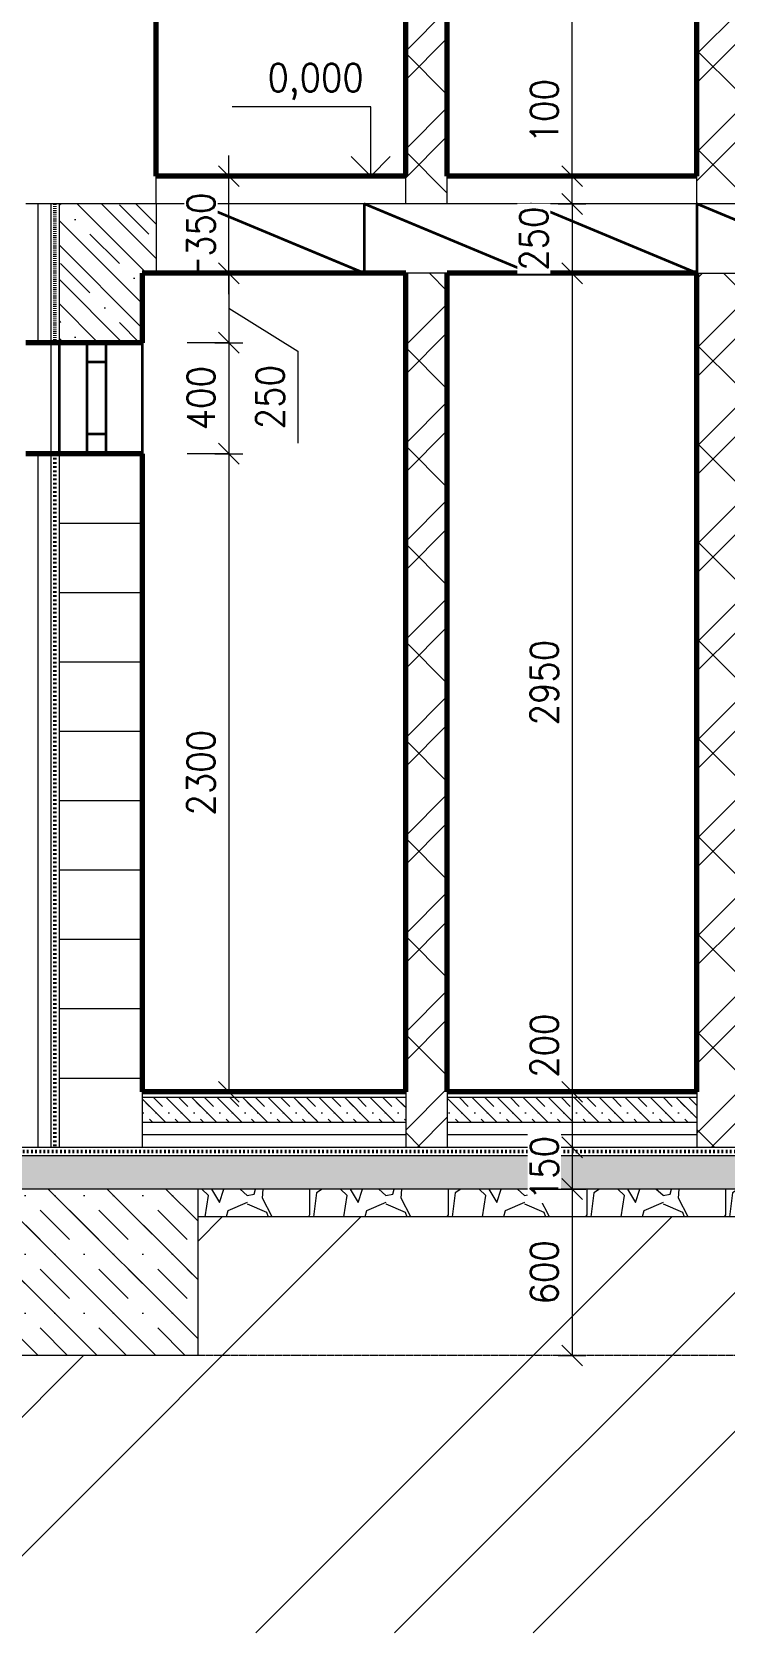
# Model space of a CAD drawing. Header units: millimetres. Extents: x 9557 to 76822, y 14597 to 67378.
# Drawn here: x 17530 to 20029, y 49592 to 55361 of the extents above; entities that cross this region are included whole.
import ezdxf

# ---------------------------------------------------------------- set-up
doc = ezdxf.new("R2010")
doc.units = ezdxf.units.MM
doc.linetypes.add('ACAD_ISO02W100', pattern=[15, 12, -3])
doc.linetypes.add('ACAD_ISO03W100', pattern=[30, 12, -18])
for name, color, linetype, lineweight in [('0.18', 51, 'Continuous', 18), ('0.25', 7, 'Continuous', 25), ('0.35', 6, 'Continuous', 35), ('0.7', 30, 'Continuous', 70), ('Hydroizolácia', 50, 'ACAD_ISO03W100', 50)]:
    doc.layers.add(name, color=color, linetype=linetype, lineweight=lineweight)
doc.layers.add('Dimensions', color=7, linetype='Continuous')
doc.styles.add('MyTextStyle', font='romans.shx', dxfattribs={"width": 0.9})
doc.linetypes.add('TEPELNAIZOLACIA', pattern='A,0.004,[1,tepelnaizolacia,S=1,R=360,X=0,Y=0],-400', length=400.004)
doc.dimstyles.new('Annotative SK int', dxfattribs={"dimscale": 0, "dimtxt": 2, "dimasz": 1.5, "dimexe": 1.5, "dimexo": 0, "dimgap": 1, "dimtad": 1, "dimdec": 0, "dimlfac": -1, "dimrnd": 5, "dimzin": 0, "dimtxsty": 'MyTextStyle', "dimblk": 'OBLIQUE', "dimcen": 1.5, "dimdle": 1.5, "dimadec": 0, "dimazin": 0, "dimtfac": 1, "dimtdec": 0, "dimtofl": 0, "dimtmove": 0, "dimatfit": 3, "dimldrblk": 'NONE', "dimfxl": 1.5, "dimfxlon": 1, "dimtfill": 1, "dimtolj": 1, "dimtzin": 0, "dimlwd": 18, "dimarcsym": 0})
doc.dimstyles.new('Standard SK int', dxfattribs={"dimtxt": 100, "dimasz": 75, "dimexe": 50, "dimexo": 0, "dimgap": 50, "dimtad": 1, "dimdec": 0, "dimrnd": 5, "dimzin": 0, "dimtxsty": 'MyTextStyle', "dimblk": 'OBLIQUE', "dimcen": 0, "dimclrd": 51, "dimclre": 51, "dimadec": 0, "dimazin": 1, "dimtm": 1e-09, "dimtfac": 1, "dimtdec": 0, "dimtofl": 0, "dimtmove": 0, "dimatfit": 2, "dimfxl": 50, "dimfxlon": 1, "dimtfill": 1, "dimtfillclr": 250, "dimtolj": 1, "dimtzin": 0, "dimlwd": 18, "dimlwe": 18, "dimarcsym": 0})
pattern_1 = [(315, (23542.22, 51416.66), (91.9239, -2e-14), []), (315, (23607.217, 51351.662), (45.96194, -8e-15), [65, -32.5, 0, -32.5])]
pattern_2 = [(45, (11676.73, 10865.76), (0, 353.5534), []), (45, (11926.73, 10865.76), (0, 353.5534), []), (135, (11676.73, 10865.76), (-353.5534, 3e-14), [])]

# ---------------------------------------------------------------- blocks, each defined once
blk = doc.blocks.new('_Oblique')
at = {"color": 0, "linetype": 'ByBlock', "lineweight": -2}
blk.add_line((-0.5, -0.5), (0.5, 0.5), dxfattribs=at)
blk = doc.blocks.new('*D118')
at = {"layer": '0.25', "color": 51, "linetype": 'Continuous', "lineweight": 18, "transparency": 16777216}
for p, q in [((19477.2, 54841.7), (19477.2, 55235.2)), ((19427.2, 54841.7), (19527.2, 54841.7)), ((19477.2, 54741.7), (19477.2, 54841.7)), ((19427.2, 54741.7), (19527.2, 54741.7))]:
    blk.add_line(p, q, dxfattribs=at)
at = {"layer": '0.25', "color": 51, "lineweight": 18, "transparency": 16777216, "xscale": 75, "yscale": 75, "zscale": 75}
for p, rotation in [((19477.2, 54841.7), 90), ((19477.2, 54741.7), 270)]:
    blk.add_blockref('_Oblique', p, dxfattribs=dict(at, rotation=rotation))
at = {"layer": '0.25', "color": 0, "transparency": 16777216, "insert": (19377.2, 55075.9), "char_height": 100, "attachment_point": 5, "rotation": 90, "style": 'MyTextStyle', "bg_fill": 3, "box_fill_scale": 1.1, "bg_fill_color": 256, "bg_fill_true_color": 13158600, "bg_fill_transparency": 0}
blk.add_mtext('\\A1;100', dxfattribs=at)
blk = doc.blocks.new('*D119')
at = {"layer": '0.25', "color": 51, "linetype": 'Continuous', "lineweight": 18, "transparency": 16777216}
for p, q in [((18189.4, 54491.7), (18289.4, 54491.7)), ((18239.4, 54491.7), (18239.4, 54241.7)), ((18239.4, 54366.7), (18488.5, 54211.1)), ((18189.4, 54241.7), (18289.4, 54241.7)), ((18488.5, 54211.1), (18488.5, 53879.7))]:
    blk.add_line(p, q, dxfattribs=at)
at = {"layer": '0.25', "color": 51, "lineweight": 18, "transparency": 16777216, "xscale": 75, "yscale": 75, "zscale": 75}
for p, rotation in [((18239.4, 54491.7), 90), ((18239.4, 54241.7), 270)]:
    blk.add_blockref('_Oblique', p, dxfattribs=dict(at, rotation=rotation))
at = {"layer": '0.25', "color": 0, "transparency": 16777216, "insert": (18388.5, 54045.4), "char_height": 100, "attachment_point": 5, "rotation": 90, "style": 'MyTextStyle', "bg_fill": 3, "box_fill_scale": 1.1, "bg_fill_color": 256, "bg_fill_true_color": 13158600, "bg_fill_transparency": 0}
blk.add_mtext('\\A1;250', dxfattribs=at)
blk = doc.blocks.new('*D120')
at = {"layer": '0.25', "color": 51, "linetype": 'Continuous', "lineweight": 18, "transparency": 16777216}
for p, q in [((18189.4, 54241.7), (18289.4, 54241.7)), ((18239.4, 54241.7), (18239.4, 53841.7)), ((18189.4, 53841.7), (18289.4, 53841.7))]:
    blk.add_line(p, q, dxfattribs=at)
at = {"layer": '0.25', "color": 51, "lineweight": 18, "transparency": 16777216, "xscale": 75, "yscale": 75, "zscale": 75}
for p, rotation in [((18239.4, 54241.7), 90), ((18239.4, 53841.7), 270)]:
    blk.add_blockref('_Oblique', p, dxfattribs=dict(at, rotation=rotation))
at = {"layer": '0.25', "color": 0, "transparency": 16777216, "insert": (18139.4, 54041.7), "char_height": 100, "attachment_point": 5, "rotation": 90, "style": 'MyTextStyle', "bg_fill": 3, "box_fill_scale": 1.1, "bg_fill_color": 256, "bg_fill_true_color": 13158600, "bg_fill_transparency": 0}
blk.add_mtext('\\A1;400', dxfattribs=at)
blk = doc.blocks.new('*D121')
at = {"layer": '0.25', "color": 51, "linetype": 'Continuous', "lineweight": 18, "transparency": 16777216}
for p, q in [((18189.4, 53841.7), (18289.4, 53841.7)), ((18239.4, 53841.7), (18239.4, 51541.7)), ((18189.4, 51541.7), (18289.4, 51541.7))]:
    blk.add_line(p, q, dxfattribs=at)
at = {"layer": '0.25', "color": 51, "lineweight": 18, "transparency": 16777216, "xscale": 75, "yscale": 75, "zscale": 75}
for p, rotation in [((18239.4, 53841.7), 90), ((18239.4, 51541.7), 270)]:
    blk.add_blockref('_Oblique', p, dxfattribs=dict(at, rotation=rotation))
at = {"layer": '0.25', "color": 0, "transparency": 16777216, "insert": (18139.4, 52691.7), "char_height": 100, "attachment_point": 5, "rotation": 90, "style": 'MyTextStyle', "bg_fill": 3, "box_fill_scale": 1.1, "bg_fill_color": 256, "bg_fill_true_color": 13158600, "bg_fill_transparency": 0}
blk.add_mtext('\\A1;2300', dxfattribs=at)
blk = doc.blocks.new('*D122')
at = {"layer": '0.25', "color": 51, "linetype": 'Continuous', "lineweight": 18, "transparency": 16777216}
for p, q in [((19427.2, 54491.7), (19527.2, 54491.7)), ((19477.2, 54491.7), (19477.2, 51541.7)), ((19427.2, 51541.7), (19527.2, 51541.7))]:
    blk.add_line(p, q, dxfattribs=at)
at = {"layer": '0.25', "color": 51, "lineweight": 18, "transparency": 16777216, "xscale": 75, "yscale": 75, "zscale": 75}
for p, rotation in [((19477.2, 54491.7), 90), ((19477.2, 51541.7), 270)]:
    blk.add_blockref('_Oblique', p, dxfattribs=dict(at, rotation=rotation))
at = {"layer": '0.25', "color": 0, "transparency": 16777216, "insert": (19377.2, 53016.7), "char_height": 100, "attachment_point": 5, "rotation": 90, "style": 'MyTextStyle', "bg_fill": 3, "box_fill_scale": 1.1, "bg_fill_color": 256, "bg_fill_true_color": 13158600, "bg_fill_transparency": 0}
blk.add_mtext('\\A1;2950', dxfattribs=at)
blk = doc.blocks.new('*D123')
at = {"layer": '0.25', "color": 51, "linetype": 'Continuous', "lineweight": 18, "transparency": 16777216}
for p, q in [((19427.2, 51541.7), (19527.2, 51541.7)), ((19477.2, 51541.7), (19477.2, 51341.7)), ((19527.2, 51341.7), (19427.2, 51341.7))]:
    blk.add_line(p, q, dxfattribs=at)
at = {"layer": '0.25', "color": 51, "lineweight": 18, "transparency": 16777216, "xscale": 75, "yscale": 75, "zscale": 75, "rotation": 270}
blk.add_blockref('_Oblique', (19477.2, 51341.7), dxfattribs=at)
at = {"layer": '0.25', "color": 0, "transparency": 16777216, "insert": (19377.2, 51708.1), "char_height": 100, "attachment_point": 5, "rotation": 90, "style": 'MyTextStyle', "bg_fill": 3, "box_fill_scale": 1.1, "bg_fill_color": 256, "bg_fill_true_color": 13158600, "bg_fill_transparency": 0}
blk.add_mtext('\\A1;200', dxfattribs=at)
at = {"layer": '0.25', "color": 51, "lineweight": 18, "transparency": 16777216, "xscale": 75, "yscale": 75, "zscale": 75, "rotation": 90}
blk.add_blockref('_Oblique', (19477.2, 51541.7), dxfattribs=at)
blk = doc.blocks.new('*D124')
at = {"layer": '0.25', "color": 51, "linetype": 'Continuous', "lineweight": 18, "transparency": 16777216}
for p, q in [((19527.2, 51341.7), (19427.2, 51341.7)), ((19477.2, 51341.7), (19477.2, 51191.7)), ((19427.2, 51191.7), (19527.2, 51191.7))]:
    blk.add_line(p, q, dxfattribs=at)
at = {"layer": '0.25', "color": 0, "transparency": 16777216, "insert": (19377.2, 51266.7), "char_height": 100, "attachment_point": 5, "rotation": 90, "style": 'MyTextStyle', "bg_fill": 3, "box_fill_scale": 1.1, "bg_fill_color": 256, "bg_fill_true_color": 13158600, "bg_fill_transparency": 0}
blk.add_mtext('\\A1;150', dxfattribs=at)
at = {"layer": '0.25', "color": 51, "lineweight": 18, "transparency": 16777216, "xscale": 75, "yscale": 75, "zscale": 75}
for p, rotation in [((19477.2, 51341.7), 90), ((19477.2, 51191.7), 270)]:
    blk.add_blockref('_Oblique', p, dxfattribs=dict(at, rotation=rotation))
blk = doc.blocks.new('*D125')
at = {"layer": '0.25', "color": 51, "linetype": 'Continuous', "lineweight": 18, "transparency": 16777216}
for p, q in [((19427.2, 51191.7), (19527.2, 51191.7)), ((19477.2, 51191.7), (19477.2, 50591.7)), ((19427.2, 50591.7), (19527.2, 50591.7))]:
    blk.add_line(p, q, dxfattribs=at)
at = {"layer": '0.25', "color": 51, "lineweight": 18, "transparency": 16777216, "xscale": 75, "yscale": 75, "zscale": 75}
for p, rotation in [((19477.2, 51191.7), 90), ((19477.2, 50591.7), 270)]:
    blk.add_blockref('_Oblique', p, dxfattribs=dict(at, rotation=rotation))
at = {"layer": '0.25', "color": 0, "transparency": 16777216, "insert": (19377.2, 50891.7), "char_height": 100, "attachment_point": 5, "rotation": 90, "style": 'MyTextStyle', "bg_fill": 3, "box_fill_scale": 1.1, "bg_fill_color": 256, "bg_fill_true_color": 13158600, "bg_fill_transparency": 0}
blk.add_mtext('\\A1;600', dxfattribs=at)
blk = doc.blocks.new('*D117')
at = {"layer": '0.25', "color": 51, "linetype": 'Continuous', "lineweight": 18, "transparency": 16777216}
for p, q in [((19427.2, 54741.7), (19527.2, 54741.7)), ((19477.2, 54741.7), (19477.2, 54491.7)), ((19427.2, 54491.7), (19527.2, 54491.7))]:
    blk.add_line(p, q, dxfattribs=at)
at = {"layer": '0.25', "color": 51, "lineweight": 18, "transparency": 16777216, "xscale": 75, "yscale": 75, "zscale": 75}
for p, rotation in [((19477.2, 54741.7), 90), ((19477.2, 54491.7), 270)]:
    blk.add_blockref('_Oblique', p, dxfattribs=dict(at, rotation=rotation))
at = {"layer": '0.25', "color": 0, "transparency": 16777216, "insert": (19339.3, 54616.7), "char_height": 100, "attachment_point": 5, "rotation": 90, "style": 'MyTextStyle', "bg_fill": 3, "box_fill_scale": 1.1, "bg_fill_color": 256, "bg_fill_true_color": 13158600, "bg_fill_transparency": 0}
blk.add_mtext('\\A1;250', dxfattribs=at)
blk = doc.blocks.new('*D155')
at = {"layer": 'Dimensions', "color": 0, "lineweight": 18, "transparency": 16777216}
blk.add_line((18239.4, 54416.7), (18239.4, 54916.7), dxfattribs=at)
at = {"layer": 'Dimensions', "color": 0, "lineweight": -2, "transparency": 16777216}
for p, q in [((18164.4, 54841.7), (18314.4, 54841.7)), ((18164.4, 54491.7), (18314.4, 54491.7))]:
    blk.add_line(p, q, dxfattribs=at)
at = {"layer": 'Dimensions', "color": 0, "lineweight": 18, "transparency": 16777216, "xscale": 75, "yscale": 75, "zscale": 75}
for p, rotation in [((18239.4, 54841.7), 90), ((18239.4, 54491.7), 270)]:
    blk.add_blockref('_Oblique', p, dxfattribs=dict(at, rotation=rotation))
at = {"layer": 'Dimensions', "color": 0, "transparency": 16777216, "insert": (18139.4, 54666.7), "char_height": 100, "attachment_point": 5, "rotation": 90, "style": 'MyTextStyle', "bg_fill": 3, "box_fill_scale": 1.1, "bg_fill_color": 256, "bg_fill_true_color": 13158600, "bg_fill_transparency": 0}
blk.add_mtext('\\A1;350', dxfattribs=at)
blk = doc.blocks.new('_None')
blk = doc.blocks.new('*D156')
at = {"layer": 'Dimensions', "color": 0, "lineweight": 18, "transparency": 16777216}
blk.add_line((19477.2, 54766.7), (19477.2, 57866.7), dxfattribs=at)
at = {"layer": 'Dimensions', "color": 0, "lineweight": -2, "transparency": 16777216}
for p, q in [((19402.2, 57791.7), (19552.2, 57791.7)), ((19402.2, 54841.7), (19552.2, 54841.7))]:
    blk.add_line(p, q, dxfattribs=at)
at = {"layer": 'Dimensions', "color": 0, "lineweight": 18, "transparency": 16777216, "xscale": 75, "yscale": 75, "zscale": 75}
for p, rotation in [((19477.2, 57791.7), 90), ((19477.2, 54841.7), 270)]:
    blk.add_blockref('_Oblique', p, dxfattribs=dict(at, rotation=rotation))
at = {"layer": 'Dimensions', "color": 0, "transparency": 16777216, "insert": (19377.2, 56316.7), "char_height": 100, "attachment_point": 5, "rotation": 90, "style": 'MyTextStyle', "bg_fill": 3, "box_fill_scale": 1.1, "bg_fill_color": 256, "bg_fill_true_color": 13158600, "bg_fill_transparency": 0}
blk.add_mtext('\\A1;2950', dxfattribs=at)

msp = doc.modelspace()

# ---------------------------------------------------------------- hatches: boundary and pattern name
at = {"layer": '0.18', "ltscale": 2}
h = msp.add_hatch(dxfattribs=at)
h.set_pattern_fill('MURIVOSTREDNAPEVNOST', color=256, scale=250, pattern_type=2)
h.set_pattern_definition(pattern_2)
h.paths.add_polyline_path([(19027.2, 57791.7), (18877.2, 57791.7), (18877.2, 54841.7), (18877.2, 54741.7), (19027.2, 54741.7), (19027.2, 54841.7)])
h.paths.add_polyline_path([(19112.2, 57673.1), (19112.2, 57941.7), (18962.2, 57941.7), (18962.2, 57673.1)], flags=9)
h = msp.add_hatch(dxfattribs=at)
h.set_pattern_fill('MURIVOSTREDNAPEVNOST', color=256, scale=250, pattern_type=2)
h.set_pattern_definition(pattern_2)
h.paths.add_polyline_path([(20077.2, 57791.7), (19927.2, 57791.7), (19927.2, 54841.7), (19927.2, 54741.7), (20077.2, 54741.7), (20077.2, 54841.7)])
at = {"layer": '0.18'}
h = msp.add_hatch(dxfattribs=at)
h.set_pattern_fill('BETONSVYSTUZOU', color=256, scale=150, angle=-90, pattern_type=2)
h.set_pattern_definition([(315, (-12702.31, 105376.26), (212.13203, -4e-14), []), (315, (-12702.31, 105226.26), (318.19805, -106.066), [150, -75, 0, -75]), (315, (-12702.31, 105076.26), (212.13203, -4e-14), [])])
h.paths.add_polyline_path([(17927.2, 54491.7), (17977.2, 54491.7), (17977.2, 54741.7), (17627.2, 54741.7), (17627.2, 54241.7), (17927.2, 54241.7)])
at = {"layer": '0.18', "ltscale": 2}
h = msp.add_hatch(dxfattribs=at)
h.set_pattern_fill('MURIVOSTREDNAPEVNOST', color=256, scale=250, pattern_type=2)
h.set_pattern_definition(pattern_2)
h.paths.add_polyline_path([(19027.2, 54491.7), (18877.2, 54491.7), (18877.2, 51541.7), (18877.2, 51341.7), (19027.2, 51341.7), (19027.2, 51541.7)])
h = msp.add_hatch(dxfattribs=at)
h.set_pattern_fill('MURIVOSTREDNAPEVNOST', color=256, scale=250, pattern_type=2)
h.set_pattern_definition(pattern_2)
h.paths.add_polyline_path([(20077.2, 54491.7), (19927.2, 54491.7), (19927.2, 51541.7), (19927.2, 51341.7), (20077.2, 51341.7), (20077.2, 51541.7)])
at = {"layer": '0.18'}
h = msp.add_hatch(dxfattribs=at)
h.set_pattern_fill('ZEMINAPOVODNA', color=256, scale=500, pattern_type=2)
h.set_pattern_definition([(45, (-12702.3, 105526.3), (5e-13, 2121.32), []), (45, (-12202.3, 105526.3), (5e-13, 2121.32), []), (45, (-11702.3, 105526.3), (5e-13, 2121.32), [])])
h.paths.add_polyline_path([(14127.2, 49591.7), (14127.2, 53641.7), (16827.2, 53641.7), (16827.2, 51091.7), (17427.2, 51091.7), (17427.2, 50591.7), (18127.2, 50591.7), (18127.2, 51091.7), (21677.2, 51091.7), (21677.2, 50691.7), (22477.2, 50691.7), (22477.2, 51091.7), (25977.2, 51091.7), (25977.2, 50791.7), (26277.2, 50791.7), (26277.2, 51091.7), (27627.2, 51091.7), (27627.2, 50591.7), (28327.2, 50591.7), (28327.2, 51091.7), (28927.2, 51091.7), (28927.2, 53641.7), (31227.2, 53641.7), (31227.2, 52641.7), (31517.2, 52641.7), (31517.2, 53641.7), (34017.2, 53641.7), (34017.2, 49591.7)])
h = msp.add_hatch(dxfattribs=at)
h.set_pattern_fill('BETONBEZVYSTUZE', color=256, scale=65, angle=-90, pattern_type=2)
h.set_pattern_definition(pattern_1)
h.paths.add_polyline_path([(17927.2, 51431.7), (17927.2, 51521.7), (18877.2, 51521.7), (18877.2, 51431.7)])
h = msp.add_hatch(dxfattribs=at)
h.set_pattern_fill('BETONBEZVYSTUZE', color=256, scale=65, angle=-90, pattern_type=2)
h.set_pattern_definition(pattern_1)
h.paths.add_polyline_path([(19027.2, 51521.7), (19027.2, 51431.7), (19927.2, 51431.7), (19927.2, 51521.7)])
h = msp.add_hatch(dxfattribs=at)
h.set_pattern_fill('BETONBEZVYSTUZE', color=256, scale=75, pattern_type=2)
h.set_pattern_definition([(45, (17502.22, 51246.66), (3e-14, 106.066), []), (45, (17577.217, 51321.662), (1e-14, 53.03301), [75, -37.5, 0, -37.5])])
h.paths.add_polyline_path([(26277.2, 51191.7), (26277.2, 51311.7), (28327.2, 51311.7), (28927.2, 51261.7), (28927.2, 51191.7)])
h.paths.add_polyline_path([(25977.2, 51311.7), (25977.2, 51191.7), (16827.2, 51191.7), (16827.2, 51261.7), (17427.2, 51311.7)])
h = msp.add_hatch(dxfattribs=at)
h.set_pattern_fill('BETONBEZVYSTUZE', color=256, scale=150, angle=-90, pattern_type=2)
h.set_pattern_definition([(315, (-11547.52, 117874.85), (212.13203, -4e-14), []), (315, (-11397.52, 117724.85), (106.06602, -2e-14), [150, -75, 0, -75])])
h.paths.add_polyline_path([(17427.2, 51191.7), (18127.2, 51191.7), (18127.2, 50591.7), (17427.2, 50591.7)])
h = msp.add_hatch(dxfattribs=at)
h.set_pattern_fill('GRAVEL', color=256, scale=500, angle=-90)
h.set_pattern_definition([(138.01279, (-11197.523, 117664.85), (-4500, 4000), [67.268, -6659.544]), (94.96974, (-11247.523, 117709.85), (500, -6000), [115.434, -11427.9624]), (42.510447, (-11257.523, 117824.85), (-5500, -5000), [81.394, -8058.0163]), (177.27369, (-11382.523, 118019.85), (10000, -500), [105.119, -10406.779]), (202.833654, (-11487.523, 118024.85), (6000, 2500), [103.0775, -10204.6866]), (267.27369, (-11582.523, 117984.85), (500, 10000), [105.119, -10406.779]), (307.69424, (-11587.523, 117879.85), (-5000, 6500), [139.0145, -13762.4243]), (342.255328, (-11502.523, 117769.85), (11000, -3500), [131.244, -12993.1607]), (31.429566, (-11377.523, 117729.85), (6500, 4000), [105.475, -10442.0366]), (85.23636, (-11287.523, 117784.85), (-500, -5500), [120.416, -5900.3813]), (132.397438, (-11277.523, 117904.85), (-5500, 6000), [155.724, -15416.6875]), (48.814075, (-11387.523, 117524.85), (3000, 3500), [53.1505, -5261.9224]), (81.469234, (-11352.523, 117564.85), (-1000, -6500), [101.1185, -10010.7557]), (135, (-11337.52, 117664.85), (-500, 1e-13), [70.7105, -636.3963]), (113.19859, (-11277.52, 117699.85), (1000, -2500), [38.079, -3769.8076]), (201.80141, (-11292.52, 117734.85), (1500, 500), [53.8515, -2638.731]), (300.96376, (-11342.52, 117714.85), (1000, -1500), [87.4645, -2828.0114]), (71.56505, (-11297.52, 117639.85), (-500, -1000), [63.2455, -1517.8933]), (286.38954, (-11292.523, 118024.85), (1500, -5000), [88.6, -8771.4226]), (340.346176, (-11267.523, 117939.85), (-5500, 2000), [74.3305, -7358.704]), (203.19859, (-11197.52, 117639.85), (2500, 1000), [76.1575, -3731.729]), (253.61046, (-11267.523, 117609.85), (1500, 5000), [88.6, -8771.4226]), (249.443955, (-11602.52, 118024.85), (1000, 2500), [85.44, -4186.562]), (204.77514, (-11632.523, 117944.85), (5500, 2500), [71.589, -7087.3215]), (336.80141, (-11697.52, 117634.85), (2500, -1000), [76.1575, -3731.729]), (287.354025, (-11627.523, 117604.85), (-2000, 6500), [83.8155, -8297.7118]), (339.443955, (-11697.52, 117879.85), (-2500, 1000), [42.72, -4229.282]), (11.30993, (-11697.52, 117664.85), (2000, 500), [25.495, -2524.0148]), (75.96376, (-11672.52, 117669.85), (-500, -1500), [103.0775, -1958.4753]), (96.009006, (-11647.523, 117769.85), (500, -5000), [95.525, -9456.9616]), (213.69007, (-11387.52, 117714.85), (1000, 500), [72.111, -1730.6646]), (263.157227, (-11447.523, 117674.85), (-1000, -8500), [125.897, -12463.7813]), (330.945396, (-11462.523, 117549.85), (-3500, 2000), [51.478, -5096.337]), (360, (-11417.5, 117524.85), (500, 500), [30, -470]), (30.256437, (-11632.523, 117779.85), (-3500, -2000), [69.462, -6876.76]), (318.01279, (-11572.523, 117814.85), (4500, -4000), [134.536, -6592.276]), (270, (-11472.5, 117724.85), (500, -500), [130, -370]), (235.304846, (-11472.523, 117594.85), (-3500, -5000), [79.057, -7826.637]), (164.0546, (-11517.52, 117529.85), (-2000, 500), [72.801, -3567.254]), (117.645975, (-11587.523, 117549.85), (-5000, 9500), [118.5325, -11734.737]), (85.42608, (-11642.523, 117654.85), (500, 6500), [125.3995, -12414.5367])])
h.paths.add_polyline_path([(18127.2, 51091.7), (18127.2, 51191.7), (21677.2, 51191.7), (21677.2, 51091.7)])

# ---------------------------------------------------------------- linework, layer by layer
for p, q in [((18751.1, 55091.7), (18251.1, 55091.7)), ((18751.1, 54841.7), (18751.1, 55091.7)), ((18751.1, 54841.7), (18680.4, 54912.4)), ((18751.1, 54841.7), (18821.8, 54912.4)), ((17977.2, 54741.7), (17977.2, 54841.7)), ((18877.2, 54741.7), (18877.2, 54841.7)), ((19027.2, 54741.7), (19027.2, 54841.7)), ((19927.2, 54741.7), (19927.2, 54841.7)), ((22277.2, 54741.7), (17507.2, 54741.7)), ((17597.2, 54741.7), (17597.2, 54241.7)), ((17627.2, 54741.7), (17627.2, 54241.7)), ((17977.2, 54741.7), (17977.2, 54491.7)), ((19927.2, 54491.7), (20077.2, 54491.7)), ((17597.2, 54241.7), (17597.2, 53841.7)), ((18239.4, 54241.7), (18089.4, 54241.7)), ((17597.2, 53841.7), (17597.2, 51341.7)), ((17627.2, 53841.7), (17627.2, 51341.7)), ((18239.4, 53841.7), (18089.4, 53841.7)), ((17927.2, 51541.7), (17927.2, 51341.7)), ((18877.2, 51541.7), (18877.2, 51341.7)), ((19027.2, 51541.7), (19027.2, 51341.7)), ((19927.2, 51541.7), (19927.2, 51341.7)), ((18877.2, 51521.7), (17927.2, 51521.7)), ((19927.2, 51521.7), (19027.2, 51521.7)), ((18877.2, 51431.7), (17927.2, 51431.7)), ((19927.2, 51431.7), (19027.2, 51431.7)), ((25977.2, 51341.7), (17427.2, 51341.7)), ((25977.2, 51311.7), (17427.2, 51311.7)), ((25977.2, 51191.7), (16827.2, 51191.7)), ((18127.2, 51191.7), (18127.2, 50591.7)), ((21677.2, 51091.7), (18127.2, 51091.7)), ((18127.2, 50591.7), (17427.2, 50591.7))]:
    msp.add_line(p, q, dxfattribs=at)
at = {"layer": '0.18', "linetype": 'TEPELNAIZOLACIA', "ltscale": 0.0033}
for p, q in [((17552.2, 54241.7), (17552.2, 54741.7)), ((17552.2, 51341.7), (17552.2, 53841.7)), ((18877.2, 51386.7), (17927.2, 51386.7)), ((19927.2, 51386.7), (19027.2, 51386.7))]:
    msp.add_line(p, q, dxfattribs=at)
at = {"layer": '0.18', "linetype": 'ACAD_ISO02W100', "ltscale": 0.25}
for p, q in [((17627.2, 53591.7), (17927.2, 53591.7)), ((17627.2, 53341.7), (17927.2, 53341.7)), ((17627.2, 53091.7), (17927.2, 53091.7)), ((17627.2, 52841.7), (17927.2, 52841.7)), ((17627.2, 52591.7), (17927.2, 52591.7)), ((17627.2, 52341.7), (17927.2, 52341.7)), ((17627.2, 52091.7), (17927.2, 52091.7)), ((17627.2, 51841.7), (17927.2, 51841.7)), ((17627.2, 51591.7), (17927.2, 51591.7))]:
    msp.add_line(p, q, dxfattribs=at)
at = {"layer": '0.18', "linetype": 'ACAD_ISO02W100', "ltscale": 0.5}
msp.add_line((27627.2, 50591.7), (18127.2, 50591.7), dxfattribs=at)
at = {"layer": '0.35'}
for p, q in [((18727.2, 54491.7), (18127.2, 54741.7)), ((18127.2, 54741.7), (18127.2, 54491.7)), ((19327.2, 54491.7), (18727.2, 54741.7)), ((18727.2, 54741.7), (18727.2, 54491.7)), ((19927.2, 54491.7), (19327.2, 54741.7)), ((19327.2, 54741.7), (19327.2, 54491.7)), ((20527.2, 54491.7), (19927.2, 54741.7)), ((19927.2, 54741.7), (19927.2, 54491.7)), ((17727.2, 54241.7), (17727.2, 53841.7)), ((17797.2, 53841.7), (17797.2, 54241.7)), ((17927.2, 54241.7), (17927.2, 53841.7)), ((17797.2, 54171.7), (17727.2, 54171.7)), ((17797.2, 53911.7), (17727.2, 53911.7))]:
    msp.add_line(p, q, dxfattribs=at)
at = {"layer": '0.35', "linetype": 'ACAD_ISO02W100', "ltscale": 0.1}
msp.add_line((17627.2, 54241.7), (17627.2, 53841.7), dxfattribs=at)
at = {"layer": '0.7'}
for p, q in [((17977.2, 54841.7), (17977.2, 57791.7)), ((18877.2, 54841.7), (18877.2, 57791.7)), ((19027.2, 54841.7), (19027.2, 57791.7)), ((19927.2, 54841.7), (19927.2, 57791.7)), ((18877.2, 54841.7), (17977.2, 54841.7)), ((19927.2, 54841.7), (19027.2, 54841.7)), ((17927.2, 54491.7), (17927.2, 54241.7)), ((18877.2, 54491.7), (17927.2, 54491.7)), ((18877.2, 51541.7), (18877.2, 54491.7)), ((19027.2, 51541.7), (19027.2, 54491.7)), ((19927.2, 54491.7), (19027.2, 54491.7)), ((19927.2, 51541.7), (19927.2, 54491.7)), ((17927.2, 54241.7), (17507.2, 54241.7)), ((17927.2, 53841.7), (17507.2, 53841.7)), ((17927.2, 53841.7), (17927.2, 51541.7)), ((18877.2, 51541.7), (17927.2, 51541.7)), ((19927.2, 51541.7), (19027.2, 51541.7))]:
    msp.add_line(p, q, dxfattribs=at)
at = {"layer": 'Hydroizolácia', "ltscale": 0.25}
msp.add_line((17612.2, 54741.7), (17612.2, 54241.7), dxfattribs=at)
at = {"layer": 'Hydroizolácia', "ltscale": 0.5}
for p, q in [((17612.2, 53841.7), (17612.2, 51341.7)), ((25977.2, 51326.7), (17427.2, 51326.7))]:
    msp.add_line(p, q, dxfattribs=at)

# ---------------------------------------------------------------- next in the draw order: texts
at = {"layer": '0.25', "insert": (18726.1, 55116.7), "char_height": 100, "attachment_point": 9, "style": 'MyTextStyle', "bg_fill": 3, "box_fill_scale": 1.15, "bg_fill_color": 256, "bg_fill_transparency": 0}
msp.add_mtext_dynamic_manual_height_columns('{\\Fromans|c238;0,000}', width=475, gutter_width=500, heights=[0], dxfattribs=at)

# ---------------------------------------------------------------- next in the draw order: dimensions: what is measured, and where the dimension line sits
at = {"layer": '0.25'}
dim = msp.add_linear_dim(base=(18239.4, 54241.7), p1=(17927.2, 54491.7), p2=(17927.2, 54241.7), angle=270, dimstyle='Standard SK int', override={"dimtmove": 1, "dimtfill": 1, "dimtfillclr": 51}, dxfattribs=at)
dim.commit()
dim.dimension.update_dxf_attribs({"geometry": '*D119', "text_midpoint": (18488.5, 54161.1), "dimtype": 160})

# ---------------------------------------------------------------- next in the draw order: dimensions: what is measured, and where the dimension line sits
dim = msp.add_linear_dim(base=(19477.2, 54741.7), p1=(17977.2, 54841.7), p2=(17977.2, 54741.7), angle=270, dimstyle='Standard SK int', override={"dimtfill": 1}, dxfattribs=at)
dim.commit()
dim.dimension.update_dxf_attribs({"geometry": '*D118', "text_midpoint": (19477.2, 55075.9), "dimtype": 160})
dim = msp.add_linear_dim(base=(18239.4, 53841.7), p1=(17927.2, 54241.7), p2=(17927.2, 53841.7), angle=270, dimstyle='Standard SK int', override={"dimtmove": 1, "dimtfill": 1}, dxfattribs=at)
dim.commit()
dim.dimension.update_dxf_attribs({"geometry": '*D120', "text_midpoint": (18139.4, 54041.7)})

# ---------------------------------------------------------------- next in the draw order: dimensions: what is measured, and where the dimension line sits
dim = msp.add_linear_dim(base=(18239.4, 51541.7), p1=(17927.2, 53841.7), p2=(17927.2, 51541.7), angle=270, dimstyle='Standard SK int', override={"dimtmove": 1, "dimtfill": 1}, dxfattribs=at)
dim.commit()
dim.dimension.update_dxf_attribs({"geometry": '*D121', "text_midpoint": (18139.4, 52691.7)})

# ---------------------------------------------------------------- next in the draw order: dimensions: what is measured, and where the dimension line sits
dim = msp.add_linear_dim(base=(19477.2, 51541.7), p1=(17927.2, 54491.7), p2=(18877.2, 51541.7), angle=270, dimstyle='Standard SK int', override={"dimtmove": 1, "dimtfill": 1}, dxfattribs=at)
dim.commit()
dim.dimension.update_dxf_attribs({"geometry": '*D122', "text_midpoint": (19377.2, 53016.7)})

# ---------------------------------------------------------------- next in the draw order: dimensions: what is measured, and where the dimension line sits
for base, p1, p2, override, picture, middle in [((19477.2, 54491.7), (17977.2, 54741.7), (17927.2, 54491.7), {"dimtmove": 1, "dimtfill": 1, "dimtfillclr": 51}, '*D117', (19439.3, 54616.7)), ((19477.2, 51341.7), (18877.2, 51541.7), (19927.2, 51341.7), {"dimtmove": 1, "dimtfill": 1}, '*D123', (19477.2, 51708.1))]:
    dim = msp.add_linear_dim(base=base, p1=p1, p2=p2, angle=270, dimstyle='Standard SK int', override=override, dxfattribs=at)
    dim.commit()
    dim.dimension.update_dxf_attribs({"geometry": picture, "text_midpoint": middle, "dimtype": 160})

# ---------------------------------------------------------------- next in the draw order: linework, layer by layer
at = {"layer": '0.18'}
msp.add_line((19027.2, 54491.7), (18877.2, 54491.7), dxfattribs=at)

# ---------------------------------------------------------------- next in the draw order: dimensions: what is measured, and where the dimension line sits
at = {"layer": '0.25'}
dim = msp.add_linear_dim(base=(19477.2, 51191.7), p1=(19927.2, 51341.7), p2=(18127.2, 51191.7), angle=270, dimstyle='Standard SK int', override={"dimtmove": 1, "dimtfill": 1}, dxfattribs=at)
dim.commit()
dim.dimension.update_dxf_attribs({"geometry": '*D124', "text_midpoint": (19477.2, 51266.7), "dimtype": 160})
at = {"layer": 'Dimensions'}
dim = msp.add_linear_dim(base=(18239.4, 54841.7), p1=(17927.2, 54491.7), p2=(17927.2, 54841.7), angle=90, dimstyle='Annotative SK int', dxfattribs=at)
dim.commit()
dim.dimension.update_dxf_attribs({"geometry": '*D155', "text_midpoint": (18139.4, 54666.7)})

# ---------------------------------------------------------------- next in the draw order: dimensions: what is measured, and where the dimension line sits
at = {"layer": '0.25'}
dim = msp.add_linear_dim(base=(19477.2, 50591.7), p1=(18127.2, 51191.7), p2=(18127.2, 50591.7), angle=270, dimstyle='Standard SK int', override={"dimtmove": 1, "dimtfill": 1}, dxfattribs=at)
dim.commit()
dim.dimension.update_dxf_attribs({"geometry": '*D125', "text_midpoint": (19377.2, 50891.7)})
at = {"layer": 'Dimensions'}
dim = msp.add_linear_dim(base=(19477.2, 57791.7), p1=(17927.2, 54841.7), p2=(17977.2, 57791.7), angle=90, dimstyle='Annotative SK int', dxfattribs=at)
dim.commit()
dim.dimension.update_dxf_attribs({"geometry": '*D156', "text_midpoint": (19377.2, 56316.7)})

doc.saveas('drawing.dxf')
